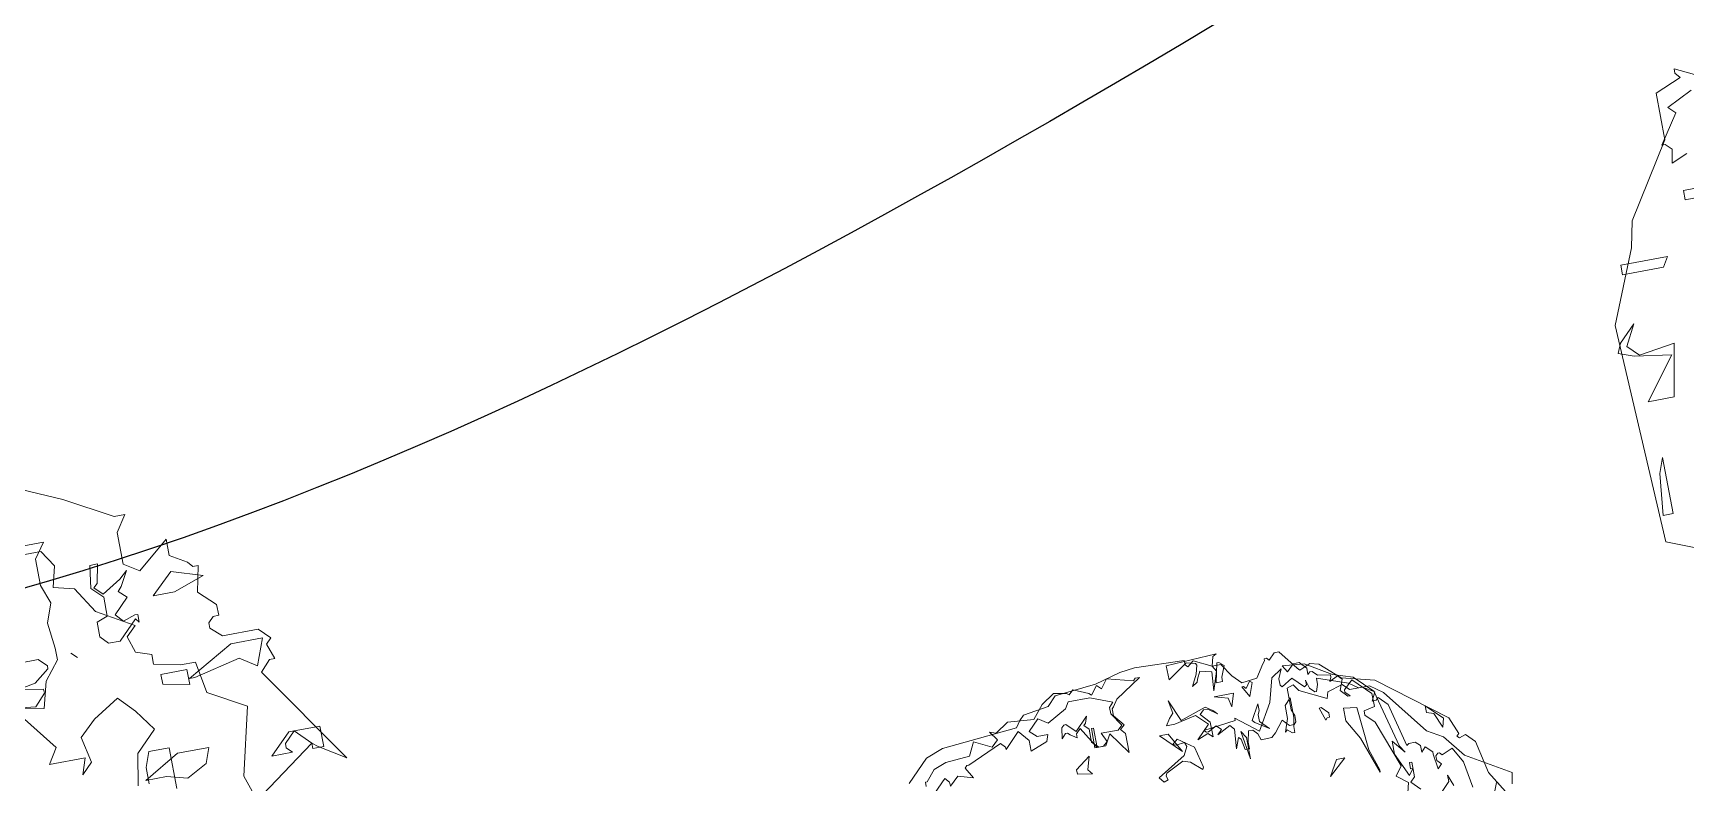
# Model space of a CAD drawing. Header units: millimetres. Extents: x 1418 to 1811, y 1796 to 1956.
# Drawn here: x 1486.318 to 1488.089, y 1876.366 to 1877.17 of the extents above; entities that cross this region are included whole.
import ezdxf

# ---------------------------------------------------------------- set-up
doc = ezdxf.new("R2010")
doc.units = ezdxf.units.MM
doc.layers.add('ARBRE', color=251, linetype='Continuous', lineweight=13)
doc.layers.add('VEGETAIS', color=3, linetype='Continuous')

# ---------------------------------------------------------------- blocks, each defined once
blk = doc.blocks.new('WMF26', base_point=(0, 0.001))
at = {"color": 85}
for points in [[(7.323, -0.184), (7.359, -0.221), (7.462, -0.147), (7.745, -0.286), (7.883, -0.286), (8.022, -0.496), (8.159, -0.636), (8.407, -0.605), (8.545, -0.395), (8.581, -0.358), (8.581, -0.322), (8.618, -0.322), (8.654, -0.358), (8.756, -0.257), (8.829, -0.257), (9.069, -0.569), (9.105, -0.605), (9.28, -0.533), (9.419, -0.569), (9.732, -0.846), (10.255, -0.984), (11.302, -1.792), (11.412, -2.069), (11.376, -2.105), (11.412, -2.141), (11.514, -2.105), (11.652, -2.243), (11.761, -2.767), (11.973, -3.116)], [(12.635, -5.737), (13.158, -5.948), (13.223, -7.418), (13.02, -7.905), (12.984, -8.079), (12.671, -8.567), (12.671, -8.88), (12.496, -8.953), (12.525, -8.989), (12.525, -9.018), (12.111, -8.814)], [(2.717, -11.289), (2.258, -11.085), (1.945, -10.911), (1.873, -10.911), (1.945, -10.802), (1.945, -10.59), (1.843, -10.524), (1.633, -10.699), (1.633, -10.59), (1.523, -10.524), (1.494, -10.488), (1.458, -10.488), (1.494, -10.315), (1.385, -10.212), (1.385, -10.139), (1.422, -10.139), (1.458, -10.103), (1.458, -10.067), (1.385, -10.001), (1.145, -10.001), (1.072, -9.928), (1.108, -9.892), (1.072, -9.789), (1.108, -9.789), (1.175, -9.717), (0.724, -9.055), (0.897, -9.164), (0.934, -9.193), (1.32, -8.917)], [(2.644, -1.232), (2.994, -0.883), (3.269, -0.781), (4.492, -0.672), (4.565, -0.569), (4.638, -0.496), (5.053, -0.431), (5.191, -0.286), (5.86, -0.221), (6.275, -0.111), (6.522, -0.082), (7.323, -0.111), (7.323, -0.184), (7.323, -0.184)]]:
    blk.add_lwpolyline(points, dxfattribs=at)
at = {"color": 63}
for points in [[(7.745, -0.286), (7.796, -0.374), (7.696, -0.678), (7.721, -0.375), (7.533, -0.326), (7.475, -0.444), (7.462, -0.493), (7.374, -0.544), (7.47, -0.362), (7.506, -0.223), (7.488, -0.192), (7.348, -0.155), (7.03, -0.375), (7.022, -0.143), (7.84, -0.103), (7.784, -0.136), (7.745, -0.286), (7.745, -0.286)], [(6.5, -0.246), (6.573, -0.246), (6.152, -0.522), (6.078, -0.631), (6.049, -0.661), (6.049, -0.77), (6.188, -0.944), (6.116, -1.009), (6.188, -1.083), (6.188, -1.396), (5.94, -1.046), (5.838, -1.221), (5.701, -1.221), (5.489, -0.871), (5.417, -0.944), (5.417, -1.009), (5.315, -0.944), (5.278, -0.908), (5.242, -0.908), (5.176, -0.981), (5.206, -0.806), (5.242, -0.77), (5.278, -0.77), (5.417, -0.908), (5.627, -0.697), (5.59, -0.806), (5.554, -0.835), (5.627, -0.908), (5.627, -1.119), (5.729, -1.221), (5.802, -1.221), (5.874, -1.155), (5.802, -1.009), (6.078, -1.009), (6.152, -0.944), (6.013, -0.734), (6.013, -0.631), (6.078, -0.558), (5.729, -0.42), (5.38, -0.42), (5.315, -0.522), (5.002, -0.697), (4.856, -0.594), (4.681, -0.77), (4.791, -0.871), (4.965, -0.871), (4.929, -0.981), (4.652, -1.083), (4.652, -0.908), (4.507, -0.734), (4.266, -0.981), (4.266, -0.944), (4.194, -0.871), (3.633, -1.119), (3.604, -1.119), (3.568, -1.155), (3.67, -1.33), (3.43, -1.257), (3.284, -1.396), (3.284, -1.33), (3.219, -1.257), (2.869, -1.606)], [(2.905, -1.33), (2.905, -1.257), (2.934, -1.257), (3.081, -1.083), (3.284, -1.009), (3.67, -0.981), (3.779, -0.77), (4.056, -0.908), (4.158, -0.806), (4.056, -0.661), (4.158, -0.697), (4.369, -0.558), (4.791, -0.594), (4.965, -0.384), (5.176, -0.246), (5.38, -0.282), (5.417, -0.311), (5.489, -0.246), (5.729, -0.347), (5.766, -0.384), (5.874, -0.246), (5.94, -0.311), (6.049, -0.173), (6.464, -0.282), (6.5, -0.246), (6.5, -0.246)], [(8.752, -0.781), (8.782, -0.817), (8.956, -0.708), (9.131, -0.883), (9.167, -0.853), (9.167, -0.781), (9.203, -0.919), (9.277, -0.991), (9.306, -0.991), (9.342, -0.883), (9.342, -0.781), (9.83, -0.955), (9.974, -1.057), (10.15, -1.057), (10.353, -1.203), (10.913, -1.931), (11.161, -2.076), (11.438, -2.425), (12.136, -2.84), (12.099, -3.014)], [(11.895, -2.978), (11.859, -2.949), (11.787, -3.124)], [(11.474, -2.949), (11.401, -2.527), (11.263, -2.279), (11.088, -2.353), (11.052, -2.317), (11.023, -2.317), (10.986, -2.353), (10.986, -2.425), (11.052, -2.491), (10.986, -2.563), (10.95, -2.317), (10.95, -2.279), (10.848, -2.178), (10.776, -2.25), (10.776, -2.141), (10.703, -2.076), (10.601, -2.076), (10.564, -2.105), (10.389, -1.406), (10.252, -1.268), (10.216, -1.304), (10.15, -1.304), (10.216, -1.167), (10.04, -1.057), (9.83, -1.057), (9.728, -0.955), (9.48, -1.027), (9.451, -1.13), (9.029, -0.919), (8.956, -0.817), (8.855, -0.853), (8.855, -1.203), (8.891, -1.304), (8.891, -1.406), (8.855, -1.442), (8.782, -1.442), (8.679, -1.34), (8.542, -1.516), (8.469, -1.582), (8.294, -1.582), (8.258, -1.479), (8.192, -1.406), (8.12, -1.406), (8.083, -1.582), (8.083, -1.69), (8.017, -1.69), (7.981, -1.516), (7.945, -1.479), (7.879, -1.654), (7.909, -1.34), (7.843, -1.268), (7.632, -1.377), (7.705, -1.304), (7.632, -1.232), (7.494, -1.304), (7.458, -1.304), (7.421, -1.268), (7.945, -1.203), (7.945, -1.167), (8.294, -1.442), (8.542, -1.027), (8.643, -0.643), (8.819, -0.533), (8.752, -0.679), (8.752, -0.781), (8.752, -0.781)], [(5.311, -1.508), (5.551, -1.334), (5.485, -1.545), (5.551, -1.618), (5.311, -1.581), (5.311, -1.508), (5.311, -1.508)], [(7.293, -1.88), (7.122, -1.724), (7.002, -1.689), (6.719, -1.829), (6.697, -1.875), (6.718, -1.937), (6.65, -1.961), (6.582, -1.877), (7.039, -1.6), (7.108, -1.467), (7.084, -1.398), (6.943, -1.417), (6.897, -1.395), (6.98, -1.326), (7.228, -1.502), (7.31, -1.843), (7.293, -1.88), (7.293, -1.88)], [(9.555, -2.114), (9.272, -2.362), (9.417, -2.114), (9.555, -2.114), (9.555, -2.114)], [(2.669, -10.772), (2.465, -10.772), (2.393, -10.663), (2.429, -10.524), (2.291, -10.488), (2.182, -10.315), (1.941, -10.175), (2.007, -10.11), (1.971, -10.001), (1.869, -9.965), (1.869, -9.9), (1.694, -9.863), (1.593, -9.863), (1.556, -9.652), (1.309, -9.513), (1.418, -9.062), (1.382, -8.953)], [(1.869, -9.062), (1.869, -9.338), (2.007, -9.338), (2.044, -9.237), (2.044, -9.128)], [(2.117, -9.128), (2.081, -9.338), (1.941, -9.477), (2.044, -9.616), (2.146, -9.724), (2.32, -9.616), (2.429, -9.513), (2.393, -9.338), (2.465, -9.266), (2.429, -9.375), (2.669, -9.375), (2.604, -9.477), (2.844, -9.789)], [(1.833, -9.825), (1.658, -9.825), (1.658, -9.724), (1.833, -9.76), (1.833, -9.825), (1.833, -9.825)], [(2.356, -10.037), (2.393, -10.073), (2.356, -10.037), (2.356, -10.037)]]:
    blk.add_lwpolyline(points, dxfattribs=at)
at = {"color": 106}
for points in [[(7.934, -0.311), (7.861, -0.486), (7.861, -0.558), (7.759, -0.558), (7.825, -0.246), (7.861, -0.246), (7.934, -0.311), (7.934, -0.311)], [(9.607, -0.77), (9.92, -0.871), (10.204, -1.155), (10.444, -2.094), (10.517, -2.203), (10.342, -1.992), (10.342, -2.203), (10.517, -2.582), (10.59, -2.48), (10.553, -2.48), (10.553, -2.379), (10.59, -2.379), (10.59, -2.618), (10.517, -2.691), (10.655, -2.829)], [(10.939, -2.967), (11.114, -2.793), (11.114, -2.691), (11.179, -2.866)], [(10.415, -2.931), (10.481, -2.691), (10.306, -2.552), (10.415, -2.407), (10.132, -1.643), (9.993, -1.505), (9.993, -1.432), (10.168, -1.396), (10.168, -1.185), (9.891, -0.908), (9.746, -1.046), (9.746, -1.083), (9.819, -1.155), (9.783, -1.155), (9.68, -1.046), (9.746, -0.871), (9.68, -0.806), (9.542, -0.871), (9.571, -0.806), (9.571, -0.77), (9.368, -0.734), (9.295, -0.661), (9.259, -0.661), (9.221, -0.697), (9.221, -0.594), (9.12, -0.486), (9.018, -0.486), (8.909, -0.594), (8.844, -0.486), (9.192, -0.522), (9.607, -0.77), (9.607, -0.77)], [(8.246, -0.871), (8.145, -0.697), (8.174, -0.697), (8.21, -0.734), (8.283, -0.631), (8.32, -0.661), (8.246, -0.871), (8.246, -0.871)], [(7.512, -0.908), (7.621, -0.981), (7.686, -1.046), (7.548, -0.944), (7.476, -0.944), (7.41, -1.009), (7.548, -1.155), (7.548, -1.396), (7.476, -1.33), (7.3, -1.396), (7.512, -1.185), (7.337, -1.009), (6.988, -1.083), (6.85, -1.083), (6.922, -0.981), (6.988, -0.908), (6.951, -0.697), (7.097, -1.046), (7.512, -0.908), (7.512, -0.908)], [(7.934, -0.981), (7.898, -0.835), (7.686, -0.77), (7.999, -0.77), (7.934, -0.981), (7.934, -0.981)], [(5.701, -1.221), (5.664, -1.221), (5.664, -0.908), (5.701, -0.908), (5.701, -1.221), (5.701, -1.221)], [(8.32, -1.185), (8.32, -1.293), (8.458, -1.432), (8.246, -1.293), (8.21, -1.257), (8.349, -1.009), (8.349, -1.119), (8.32, -1.185), (8.32, -1.185)], [(8.844, -1.469), (8.844, -1.57), (8.808, -1.57), (8.734, -1.505), (8.698, -1.534), (8.77, -1.33), (8.77, -1.119), (8.873, -1.009), (8.873, -1.33), (8.844, -1.469), (8.844, -1.469)], [(7.025, -1.534), (6.712, -1.221), (6.85, -1.221), (7.025, -1.534), (7.025, -1.534)], [(9.433, -1.358), (9.433, -1.432), (9.397, -1.432), (9.368, -1.469), (9.295, -1.257), (9.331, -1.257), (9.433, -1.358), (9.433, -1.358)], [(8.073, -1.853), (7.999, -1.396), (8.073, -1.505), (8.073, -1.853), (8.073, -1.853)], [(9.956, -2.057), (10.066, -2.407), (10.066, -2.444), (9.855, -1.853), (9.68, -1.534), (9.68, -1.33), (9.891, -1.358), (9.956, -2.057), (9.956, -2.057)], [(11.179, -1.92), (11.078, -1.68), (10.968, -1.643), (10.968, -1.534), (11.216, -1.781), (11.179, -1.92), (11.179, -1.92)], [(13.142, -6.124), (13.112, -6.4), (13.076, -6.502), (13.076, -6.124), (13.142, -6.124), (13.142, -6.124)], [(12.89, -7.159), (13.136, -7.195), (13.238, -7.232), (13.209, -7.297), (13.1, -7.407), (13.173, -7.268), (13.1, -7.195), (12.86, -7.232), (12.926, -6.882), (13.1, -6.882), (12.89, -7.159), (12.89, -7.159)], [(13.112, -7.805), (12.798, -7.805), (12.836, -7.739), (13.112, -7.739), (13.112, -7.805), (13.112, -7.805)], [(12.506, -8.152), (12.613, -8.152), (12.613, -8.215), (12.506, -8.215)], [(12.546, -8.451), (12.653, -8.407), (12.635, -8.497), (12.675, -8.536), (12.698, -8.536), (12.568, -8.729), (12.613, -8.773), (12.439, -8.858)], [(0.934, -9.193), (1.036, -9.294), (1.108, -9.222), (1.108, -9.193), (1.072, -9.157), (1.211, -9.157), (1.072, -9.294), (0.861, -9.294), (0.861, -9.157), (0.934, -9.157), (0.934, -9.193), (0.934, -9.193)], [(2.062, -9.153), (1.822, -9.291), (1.611, -9.291), (1.647, -9.19), (1.786, -9.117), (1.923, -9.153), (2.062, -9.153), (2.062, -9.153)], [(1.616, -9.763), (1.652, -9.763), (1.34, -9.938), (1.128, -9.938), (1.194, -9.763), (1.303, -9.835), (1.616, -9.763), (1.616, -9.763)], [(2.688, -9.768), (2.615, -9.846), (2.615, -9.872), (2.74, -9.895)], [(2.814, -9.895), (2.662, -9.921), (2.562, -9.999), (2.562, -10.021), (2.615, -10.072), (2.74, -10.072)], [(2.615, -10.83), (2.435, -10.83), (2.509, -10.73), (2.509, -10.551), (2.462, -10.425), (2.509, -10.298), (2.489, -10.125), (2.489, -10.046), (2.589, -9.921), (2.635, -9.746), (2.914, -9.794), (2.688, -9.768), (2.688, -9.768)], [(2.184, -10.144), (2.184, -10.244), (2.111, -10.27), (2.111, -10.397), (2.184, -10.471), (2.163, -10.622), (2.111, -10.622), (2.137, -10.496), (2.163, -10.471), (2.111, -10.418), (1.984, -10.496), (1.931, -10.544), (1.984, -10.445), (2.011, -10.418), (1.958, -10.37), (2.058, -10.27), (2.011, -10.218), (1.931, -10.244), (1.911, -10.244), (1.911, -10.192), (1.931, -10.218), (2.058, -10.092), (2.137, -10.092), (2.184, -10.144), (2.184, -10.144)], [(1.643, -10.483), (1.438, -10.418), (1.643, -10.346), (1.788, -10.346), (1.643, -10.483), (1.643, -10.483)]]:
    blk.add_lwpolyline(points, dxfattribs=at)
blk = doc.blocks.new('T2_02')
at = {"xscale": 0.3499999999999943, "yscale": 0.3499999999999943, "zscale": 0.3499999999999943}
blk.add_blockref('WMF26', (-2.2399, 1.997), dxfattribs=at)

msp = doc.modelspace()

# ---------------------------------------------------------------- linework, layer by layer
at = {"layer": 'VEGETAIS'}
for points in [[(1489.9934, 1881.0496), (1485.9632, 1877.9058), (1481.9227, 1879.4941), (1478.4937, 1876.4855), (1474.2725, 1881.5125), (1480.6396, 1881.5126), (1489.9934, 1881.0496)], [(1490.9659, 1876.1915), (1479.5595, 1875.3874), (1481.8841, 1877.91), (1485.8036, 1876.4894), (1489.9187, 1878.0504), (1490.9659, 1876.1915)]]:
    msp.add_spline(points, degree=3, dxfattribs=at)

# ---------------------------------------------------------------- block references
at = {"layer": 'ARBRE'}
for p, xscale, yscale, zscale, rotation in [((1489.1492, 1876.7879), 0.4621142716754233, 0.4621142716754233, 0.4621142716754233, 190.6551472559353), ((1485.8527, 1875.691), 0.4621142716754233, 0.4621142716754233, 0.4621142716754233, 190.6551472559353), ((1487.5603, 1876.117), 0.1918409178794672, 0.1918409178794672, 0.1918409178794672, 10.65514725593884)]:
    msp.add_blockref('T2_02', p, dxfattribs=dict(at, xscale=xscale, yscale=yscale, zscale=zscale, rotation=rotation))

doc.saveas('drawing.dxf')
